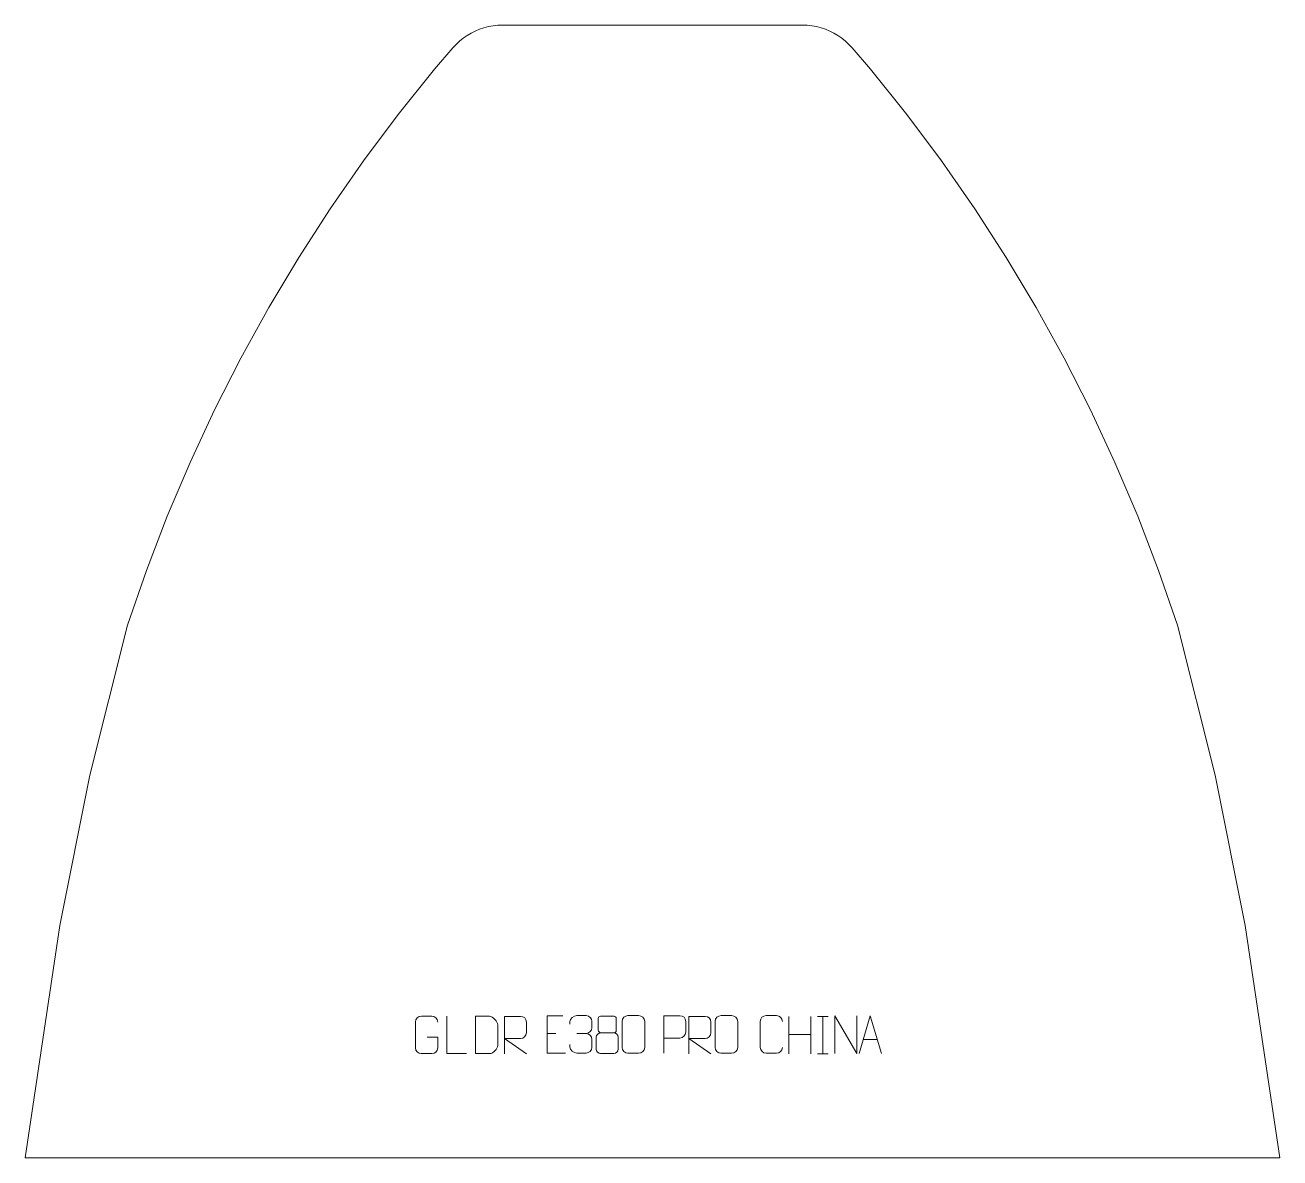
# Model space of a CAD drawing. Header units: millimetres. Extents: x -418 to 418, y 814 to 1569.
import ezdxf

# ---------------------------------------------------------------- set-up
doc = ezdxf.new("R2010")
doc.units = ezdxf.units.MM
doc.header["$MEASUREMENT"] = 0
doc.layers.add('layer 1', color=7, linetype='Continuous')

msp = doc.modelspace()

# ---------------------------------------------------------------- linework, layer by layer
at = {"layer": 'layer 1', "color": 242, "lineweight": 9}
msp.add_open_spline([(-99.9999, 1568.7494), (-99.9999, 1568.7494), (99.9999, 1568.7494), (99.9999, 1568.7494), (99.9999, 1568.7494), (99.9999, 1568.7494), (103.1227, 1568.6365), (103.1227, 1568.6365), (103.1227, 1568.6365), (103.1227, 1568.6365), (106.2291, 1568.3013), (106.2291, 1568.3013), (106.2291, 1568.3013), (106.2291, 1568.3013), (109.3043, 1567.7443), (109.3043, 1567.7443), (109.3043, 1567.7443), (109.3043, 1567.7443), (112.3306, 1566.9694), (112.3306, 1566.9694), (112.3306, 1566.9694), (112.3306, 1566.9694), (115.293, 1565.9782), (115.293, 1565.9782), (115.293, 1565.9782), (115.293, 1565.9782), (118.1781, 1564.778), (118.1781, 1564.778), (118.1781, 1564.778), (118.1781, 1564.778), (120.9702, 1563.3748), (120.9702, 1563.3748), (120.9702, 1563.3748), (120.9702, 1563.3748), (123.6537, 1561.7741), (123.6537, 1561.7741), (123.6537, 1561.7741), (123.6537, 1561.7741), (126.217, 1559.987), (126.217, 1559.987), (126.217, 1559.987), (126.217, 1559.987), (128.6437, 1558.0194), (128.6437, 1558.0194), (128.6437, 1558.0194), (128.6437, 1558.0194), (130.9242, 1555.883), (130.9242, 1555.883), (130.9242, 1555.883), (130.9242, 1555.883), (133.0454, 1553.59), (133.0454, 1553.59), (133.0454, 1553.59), (133.0454, 1553.59), (145.2583, 1539.3996), (145.2583, 1539.3996), (145.2583, 1539.3996), (145.2583, 1539.3996), (169.494, 1509.199), (169.494, 1509.199), (169.494, 1509.199), (169.494, 1509.199), (192.6809, 1478.186), (192.6809, 1478.186), (192.6809, 1478.186), (192.6809, 1478.186), (214.7875, 1446.3961), (214.7875, 1446.3961), (214.7875, 1446.3961), (214.7875, 1446.3961), (235.7915, 1413.865), (235.7915, 1413.865), (235.7915, 1413.865), (235.7915, 1413.865), (255.6666, 1380.6329), (255.6666, 1380.6329), (255.6666, 1380.6329), (255.6666, 1380.6329), (274.3904, 1346.7377), (274.3904, 1346.7377), (274.3904, 1346.7377), (274.3904, 1346.7377), (291.9388, 1312.2202), (291.9388, 1312.2202), (291.9388, 1312.2202), (291.9388, 1312.2202), (308.293, 1277.1222), (308.293, 1277.1222), (308.293, 1277.1222), (308.293, 1277.1222), (323.4322, 1241.4808), (323.4322, 1241.4808), (323.4322, 1241.4808), (323.4322, 1241.4808), (337.3398, 1205.3427), (337.3398, 1205.3427), (337.3398, 1205.3427), (337.3398, 1205.3427), (349.9994, 1168.749), (349.9994, 1168.749), (349.9994, 1168.749), (349.9994, 1168.749), (375, 1068.7489), (375, 1068.7489), (375, 1068.7489), (375, 1068.7489), (395.0003, 968.7489), (395.0003, 968.7489), (395.0003, 968.7489), (395.0003, 968.7489), (418.2496, 813.7491), (418.2496, 813.7491), (418.2496, 813.7491), (418.2496, 813.7491), (-418.2496, 813.7491), (-418.2496, 813.7491), (-418.2496, 813.7491), (-418.2496, 813.7491), (-395.0003, 968.7489), (-395.0003, 968.7489), (-395.0003, 968.7489), (-395.0003, 968.7489), (-375, 1068.7489), (-375, 1068.7489), (-375, 1068.7489), (-375, 1068.7489), (-349.9994, 1168.749), (-349.9994, 1168.749), (-349.9994, 1168.749), (-349.9994, 1168.749), (-337.3398, 1205.3427), (-337.3398, 1205.3427), (-337.3398, 1205.3427), (-337.3398, 1205.3427), (-323.4321, 1241.4808), (-323.4321, 1241.4808), (-323.4321, 1241.4808), (-323.4321, 1241.4808), (-308.292, 1277.1222), (-308.292, 1277.1222), (-308.292, 1277.1222), (-308.292, 1277.1222), (-291.9388, 1312.2202), (-291.9388, 1312.2202), (-291.9388, 1312.2202), (-291.9388, 1312.2202), (-274.3904, 1346.7377), (-274.3904, 1346.7377), (-274.3904, 1346.7377), (-274.3904, 1346.7377), (-255.6666, 1380.6329), (-255.6666, 1380.6329), (-255.6666, 1380.6329), (-255.6666, 1380.6329), (-235.7915, 1413.865), (-235.7915, 1413.865), (-235.7915, 1413.865), (-235.7915, 1413.865), (-214.7875, 1446.3961), (-214.7875, 1446.3961), (-214.7875, 1446.3961), (-214.7875, 1446.3961), (-192.6795, 1478.186), (-192.6795, 1478.186), (-192.6795, 1478.186), (-192.6795, 1478.186), (-169.494, 1509.199), (-169.494, 1509.199), (-169.494, 1509.199), (-169.494, 1509.199), (-145.2583, 1539.3996), (-145.2583, 1539.3996), (-145.2583, 1539.3996), (-145.2583, 1539.3996), (-133.0454, 1553.59), (-133.0454, 1553.59), (-133.0454, 1553.59), (-133.0454, 1553.59), (-130.9242, 1555.883), (-130.9242, 1555.883), (-130.9242, 1555.883), (-130.9242, 1555.883), (-128.6437, 1558.0194), (-128.6437, 1558.0194), (-128.6437, 1558.0194), (-128.6437, 1558.0194), (-126.2156, 1559.987), (-126.2156, 1559.987), (-126.2156, 1559.987), (-126.2156, 1559.987), (-123.6537, 1561.7741), (-123.6537, 1561.7741), (-123.6537, 1561.7741), (-123.6537, 1561.7741), (-120.9702, 1563.3748), (-120.9702, 1563.3748), (-120.9702, 1563.3748), (-120.9702, 1563.3748), (-118.1781, 1564.778), (-118.1781, 1564.778), (-118.1781, 1564.778), (-118.1781, 1564.778), (-115.293, 1565.9782), (-115.293, 1565.9782), (-115.293, 1565.9782), (-115.293, 1565.9782), (-112.3306, 1566.9694), (-112.3306, 1566.9694), (-112.3306, 1566.9694), (-112.3306, 1566.9694), (-109.3029, 1567.7443), (-109.3029, 1567.7443), (-109.3029, 1567.7443), (-109.3029, 1567.7443), (-106.2291, 1568.3013), (-106.2291, 1568.3013), (-106.2291, 1568.3013), (-106.2291, 1568.3013), (-103.1227, 1568.6365), (-103.1227, 1568.6365), (-103.1227, 1568.6365), (-103.1227, 1568.6365), (-99.9999, 1568.7494), (-99.9999, 1568.7494)], degree=3, knots=[0, 0, 0, 0, 0.01754386, 0.01754386, 0.01754386, 0.01754386, 0.03508772, 0.03508772, 0.03508772, 0.03508772, 0.05263158, 0.05263158, 0.05263158, 0.05263158, 0.07017544, 0.07017544, 0.07017544, 0.07017544, 0.0877193, 0.0877193, 0.0877193, 0.0877193, 0.10526316, 0.10526316, 0.10526316, 0.10526316, 0.12280702, 0.12280702, 0.12280702, 0.12280702, 0.14035088, 0.14035088, 0.14035088, 0.14035088, 0.15789474, 0.15789474, 0.15789474, 0.15789474, 0.1754386, 0.1754386, 0.1754386, 0.1754386, 0.19298246, 0.19298246, 0.19298246, 0.19298246, 0.21052632, 0.21052632, 0.21052632, 0.21052632, 0.22807018, 0.22807018, 0.22807018, 0.22807018, 0.24561404, 0.24561404, 0.24561404, 0.24561404, 0.26315789, 0.26315789, 0.26315789, 0.26315789, 0.28070175, 0.28070175, 0.28070175, 0.28070175, 0.29824561, 0.29824561, 0.29824561, 0.29824561, 0.31578947, 0.31578947, 0.31578947, 0.31578947, 0.33333333, 0.33333333, 0.33333333, 0.33333333, 0.35087719, 0.35087719, 0.35087719, 0.35087719, 0.36842105, 0.36842105, 0.36842105, 0.36842105, 0.38596491, 0.38596491, 0.38596491, 0.38596491, 0.40350877, 0.40350877, 0.40350877, 0.40350877, 0.42105263, 0.42105263, 0.42105263, 0.42105263, 0.43859649, 0.43859649, 0.43859649, 0.43859649, 0.45614035, 0.45614035, 0.45614035, 0.45614035, 0.47368421, 0.47368421, 0.47368421, 0.47368421, 0.49122807, 0.49122807, 0.49122807, 0.49122807, 0.50877193, 0.50877193, 0.50877193, 0.50877193, 0.52631579, 0.52631579, 0.52631579, 0.52631579, 0.54385965, 0.54385965, 0.54385965, 0.54385965, 0.56140351, 0.56140351, 0.56140351, 0.56140351, 0.57894737, 0.57894737, 0.57894737, 0.57894737, 0.59649123, 0.59649123, 0.59649123, 0.59649123, 0.61403509, 0.61403509, 0.61403509, 0.61403509, 0.63157895, 0.63157895, 0.63157895, 0.63157895, 0.64912281, 0.64912281, 0.64912281, 0.64912281, 0.66666667, 0.66666667, 0.66666667, 0.66666667, 0.68421053, 0.68421053, 0.68421053, 0.68421053, 0.70175439, 0.70175439, 0.70175439, 0.70175439, 0.71929825, 0.71929825, 0.71929825, 0.71929825, 0.73684211, 0.73684211, 0.73684211, 0.73684211, 0.75438596, 0.75438596, 0.75438596, 0.75438596, 0.77192982, 0.77192982, 0.77192982, 0.77192982, 0.78947368, 0.78947368, 0.78947368, 0.78947368, 0.80701754, 0.80701754, 0.80701754, 0.80701754, 0.8245614, 0.8245614, 0.8245614, 0.8245614, 0.84210526, 0.84210526, 0.84210526, 0.84210526, 0.85964912, 0.85964912, 0.85964912, 0.85964912, 0.87719298, 0.87719298, 0.87719298, 0.87719298, 0.89473684, 0.89473684, 0.89473684, 0.89473684, 0.9122807, 0.9122807, 0.9122807, 0.9122807, 0.92982456, 0.92982456, 0.92982456, 0.92982456, 0.94736842, 0.94736842, 0.94736842, 0.94736842, 0.96491228, 0.96491228, 0.96491228, 0.96491228, 1, 1, 1, 1], dxfattribs=at)
at = {"layer": 'layer 1', "color": 250, "lineweight": 9}
for points, knots in [([(-150.3224, 894.2367), (-150.3224, 894.2367), (-143.1543, 894.2367), (-143.1543, 894.2367), (-143.1543, 894.2367), (-143.1543, 894.2367), (-143.1543, 887.0686), (-143.1543, 887.0686), (-143.1543, 887.0686), (-143.294, 884.7452), (-144.9712, 883.2656), (-147.119, 883.2548), (-147.119, 883.2548), (-149.4508, 883.2552), (-151.7828, 883.2552), (-154.1143, 883.2548), (-154.1143, 883.2548), (-156.0392, 883.1494), (-158.0114, 885.0339), (-158.0002, 887.0512), (-158.0002, 887.0512), (-157.9998, 892.8213), (-157.9998, 898.591), (-158.0002, 904.3603), (-158.0002, 904.3603), (-157.996, 906.4984), (-156.2492, 908.2176), (-154.0969, 908.2042), (-154.0969, 908.2042), (-151.7712, 908.2042), (-149.4451, 908.2042), (-147.119, 908.2042), (-147.119, 908.2042), (-145.1723, 908.2396), (-143.1809, 906.7481), (-143.1543, 904.3104)], [0, 0, 0, 0, 0.1, 0.1, 0.1, 0.1, 0.2, 0.2, 0.2, 0.2, 0.3, 0.3, 0.3, 0.3, 0.4, 0.4, 0.4, 0.4, 0.5, 0.5, 0.5, 0.5, 0.6, 0.6, 0.6, 0.6, 0.7, 0.7, 0.7, 0.7, 0.8, 0.8, 0.8, 0.8, 1, 1, 1, 1]), ([(-124.1028, 883.2509), (-124.1028, 883.2509), (-137.0519, 883.2509), (-137.0519, 883.2509), (-137.0519, 883.2509), (-137.0519, 883.2509), (-137.0519, 908.2045), (-137.0519, 908.2045)], [0, 0, 0, 0, 0.33333333, 0.33333333, 0.33333333, 0.33333333, 1, 1, 1, 1]), ([(-117.9695, 883.2441), (-115.6377, 883.2445), (-110.6875, 883.2205), (-108.356, 883.2202), (-108.356, 883.2202), (-106.431, 883.1148), (-103.1124, 886.6564), (-103.1236, 888.6737), (-103.1236, 888.6737), (-103.124, 894.4438), (-103.124, 896.6135), (-103.1236, 902.3828), (-103.1236, 902.3828), (-103.1279, 904.5209), (-106.5024, 908.181), (-108.6548, 908.1675), (-108.6548, 908.1675), (-110.9805, 908.1675), (-115.7048, 908.1675), (-118.0309, 908.1675), (-118.0309, 908.1675), (-118.0305, 902.4206), (-117.9692, 888.9914), (-117.9695, 883.2441)], [0, 0, 0, 0, 0.14285714, 0.14285714, 0.14285714, 0.14285714, 0.28571429, 0.28571429, 0.28571429, 0.28571429, 0.42857143, 0.42857143, 0.42857143, 0.42857143, 0.57142857, 0.57142857, 0.57142857, 0.57142857, 0.71428571, 0.71428571, 0.71428571, 0.71428571, 1, 1, 1, 1]), ([(-98.7403, 883.1446), (-98.7403, 883.1446), (-98.7403, 908.0981), (-98.7403, 908.0981), (-98.7403, 908.0981), (-95.1455, 908.0981), (-91.55, 908.0981), (-87.9548, 908.0981), (-87.9548, 908.0981), (-85.6295, 908.0604), (-84.0722, 906.5704), (-84.0763, 904.204), (-84.0763, 904.204), (-84.0767, 902.1685), (-84.0767, 899.1091), (-84.0763, 897.0731), (-84.0763, 897.0731), (-84.0828, 895.1976), (-85.8951, 893.2558), (-87.9046, 893.2367), (-87.9046, 893.2367), (-87.9046, 893.2367), (-98.7403, 893.2367), (-98.7403, 893.2367), (-98.7403, 893.2367), (-98.7403, 893.2367), (-84.0856, 883.1446), (-84.0856, 883.1446)], [0, 0, 0, 0, 0.125, 0.125, 0.125, 0.125, 0.25, 0.25, 0.25, 0.25, 0.375, 0.375, 0.375, 0.375, 0.5, 0.5, 0.5, 0.5, 0.625, 0.625, 0.625, 0.625, 0.75, 0.75, 0.75, 0.75, 1, 1, 1, 1]), ([(-59.6814, 908.4867), (-59.6814, 908.4867), (-70.1874, 908.4867), (-70.1874, 908.4867), (-70.1874, 908.4867), (-70.1874, 908.4867), (-70.1874, 883.5331), (-70.1874, 883.5331), (-70.1874, 883.5331), (-70.1874, 883.5331), (-58.0559, 883.5331), (-58.0559, 883.5331)], [0, 0, 0, 0, 0.25, 0.25, 0.25, 0.25, 0.5, 0.5, 0.5, 0.5, 1, 1, 1, 1]), ([(-55.1179, 902.8665), (-55.1179, 902.8665), (-55.1179, 904.7237), (-55.1179, 904.7237), (-55.1179, 904.7237), (-55.1322, 906.4656), (-52.4677, 908.5837), (-50.4086, 908.561), (-50.4086, 908.561), (-48.3445, 908.561), (-46.2805, 908.561), (-44.2168, 908.561), (-44.2168, 908.561), (-42.0223, 908.5698), (-40.424, 906.723), (-40.3796, 904.8109), (-40.3796, 904.8109), (-40.38, 903.3758), (-40.38, 901.9407), (-40.3796, 900.5052), (-40.3796, 900.5052), (-40.4282, 898.8517), (-42.0308, 896.6217), (-44.2291, 896.6317), (-44.2291, 896.6317), (-42.0254, 896.6205), (-40.4174, 894.8173), (-40.3634, 892.7578), (-40.3634, 892.7578), (-40.3638, 890.9731), (-40.3638, 889.1884), (-40.3634, 887.4033), (-40.3634, 887.4033), (-40.3533, 885.3419), (-42.4082, 883.5788), (-44.2291, 883.5869), (-44.2291, 883.5869), (-46.2944, 883.5872), (-48.3596, 883.5872), (-50.4252, 883.5869), (-50.4252, 883.5869), (-52.5938, 883.5984), (-55.1248, 885.9986), (-55.1434, 887.4604), (-55.1434, 887.4604), (-55.1434, 887.4604), (-55.1434, 889.369), (-55.1434, 889.369)], [0, 0, 0, 0, 0.07692308, 0.07692308, 0.07692308, 0.07692308, 0.15384615, 0.15384615, 0.15384615, 0.15384615, 0.23076923, 0.23076923, 0.23076923, 0.23076923, 0.30769231, 0.30769231, 0.30769231, 0.30769231, 0.38461538, 0.38461538, 0.38461538, 0.38461538, 0.46153846, 0.46153846, 0.46153846, 0.46153846, 0.53846154, 0.53846154, 0.53846154, 0.53846154, 0.61538462, 0.61538462, 0.61538462, 0.61538462, 0.69230769, 0.69230769, 0.69230769, 0.69230769, 0.76923077, 0.76923077, 0.76923077, 0.76923077, 0.84615385, 0.84615385, 0.84615385, 0.84615385, 1, 1, 1, 1]), ([(-36.1493, 906.7305), (-36.1493, 904.5175), (-36.1493, 900.8352), (-36.1493, 898.6219), (-36.1493, 898.6219), (-36.1343, 898.1145), (-35.3269, 897.1831), (-34.6268, 897.1843), (-34.6268, 897.1843), (-31.6569, 897.1845), (-28.6867, 897.0996), (-25.7163, 897.0993), (-25.7163, 897.0993), (-24.9192, 897.1035), (-24.1985, 897.8938), (-24.2011, 898.6145), (-24.2011, 898.6145), (-24.2014, 900.8305), (-24.2014, 904.5152), (-24.2011, 906.7305), (-24.2011, 906.7305), (-24.2196, 907.4413), (-24.831, 908.2017), (-25.6649, 908.1943), (-25.6649, 908.1943), (-28.682, 908.194), (-31.6989, 908.194), (-34.7155, 908.1943), (-34.7155, 908.1943), (-35.3419, 908.2019), (-36.166, 907.4909), (-36.1493, 906.7305)], [0, 0, 0, 0, 0.11111111, 0.11111111, 0.11111111, 0.11111111, 0.22222222, 0.22222222, 0.22222222, 0.22222222, 0.33333333, 0.33333333, 0.33333333, 0.33333333, 0.44444444, 0.44444444, 0.44444444, 0.44444444, 0.55555556, 0.55555556, 0.55555556, 0.55555556, 0.66666667, 0.66666667, 0.66666667, 0.66666667, 0.77777778, 0.77777778, 0.77777778, 0.77777778, 1, 1, 1, 1]), ([(-16.334, 908.5733), (-13.9679, 908.5733), (-11.6014, 908.5733), (-9.2349, 908.5733), (-9.2349, 908.5733), (-7.2544, 908.6089), (-5.2284, 907.1146), (-5.2013, 904.6725), (-5.2013, 904.6725), (-5.2017, 898.9151), (-5.2017, 893.1573), (-5.2013, 887.3991), (-5.2013, 887.3991), (-5.3434, 885.0715), (-7.0498, 883.5892), (-9.2349, 883.5784), (-9.2349, 883.5784), (-11.6073, 883.5788), (-13.9797, 883.5788), (-16.3517, 883.5784), (-16.3517, 883.5784), (-18.3102, 883.4728), (-20.3166, 885.3607), (-20.3052, 887.3817), (-20.3052, 887.3817), (-20.3048, 893.1623), (-20.3048, 898.9426), (-20.3052, 904.7224), (-20.3052, 904.7224), (-20.3009, 906.8644), (-18.5238, 908.5869), (-16.334, 908.5733)], [0, 0, 0, 0, 0.11111111, 0.11111111, 0.11111111, 0.11111111, 0.22222222, 0.22222222, 0.22222222, 0.22222222, 0.33333333, 0.33333333, 0.33333333, 0.33333333, 0.44444444, 0.44444444, 0.44444444, 0.44444444, 0.55555556, 0.55555556, 0.55555556, 0.55555556, 0.66666667, 0.66666667, 0.66666667, 0.66666667, 0.77777778, 0.77777778, 0.77777778, 0.77777778, 1, 1, 1, 1]), ([(7.4663, 883.559), (7.4663, 883.559), (7.4663, 908.5126), (7.4663, 908.5126), (7.4663, 908.5126), (11.0613, 908.5126), (14.6566, 908.5126), (18.252, 908.5126), (18.252, 908.5126), (20.5772, 908.4747), (22.1346, 906.9846), (22.1304, 904.6185), (22.1304, 904.6185), (22.13, 902.5828), (22.13, 899.5235), (22.1304, 897.4875), (22.1304, 897.4875), (22.1239, 895.6121), (20.3117, 893.6702), (18.3021, 893.6511), (18.3021, 893.6511), (18.3021, 893.6511), (7.4663, 893.6511), (7.4663, 893.6511)], [0, 0, 0, 0, 0.14285714, 0.14285714, 0.14285714, 0.14285714, 0.28571429, 0.28571429, 0.28571429, 0.28571429, 0.42857143, 0.42857143, 0.42857143, 0.42857143, 0.57142857, 0.57142857, 0.57142857, 0.57142857, 0.71428571, 0.71428571, 0.71428571, 0.71428571, 1, 1, 1, 1]), ([(24.2597, 883.1446), (24.2597, 883.1446), (24.2597, 908.0981), (24.2597, 908.0981), (24.2597, 908.0981), (27.8545, 908.0981), (31.45, 908.0981), (35.0452, 908.0981), (35.0452, 908.0981), (37.3705, 908.0604), (38.9278, 906.5704), (38.9237, 904.204), (38.9237, 904.204), (38.9233, 902.1685), (38.9233, 899.1091), (38.9237, 897.0731), (38.9237, 897.0731), (38.9172, 895.1976), (37.1049, 893.2558), (35.0954, 893.2367), (35.0954, 893.2367), (35.0954, 893.2367), (24.2597, 893.2367), (24.2597, 893.2367), (24.2597, 893.2367), (24.2597, 893.2367), (38.9144, 883.1446), (38.9144, 883.1446)], [0, 0, 0, 0, 0.125, 0.125, 0.125, 0.125, 0.25, 0.25, 0.25, 0.25, 0.375, 0.375, 0.375, 0.375, 0.5, 0.5, 0.5, 0.5, 0.625, 0.625, 0.625, 0.625, 0.75, 0.75, 0.75, 0.75, 1, 1, 1, 1]), ([(45.666, 908.5733), (48.0321, 908.5733), (50.3986, 908.5733), (52.7651, 908.5733), (52.7651, 908.5733), (54.7456, 908.6089), (56.7716, 907.1146), (56.7987, 904.6725), (56.7987, 904.6725), (56.7983, 898.9151), (56.7983, 893.1573), (56.7987, 887.3991), (56.7987, 887.3991), (56.6566, 885.0715), (54.9502, 883.5892), (52.7651, 883.5784), (52.7651, 883.5784), (50.3927, 883.5788), (48.0203, 883.5788), (45.6483, 883.5784), (45.6483, 883.5784), (43.6898, 883.4728), (41.6834, 885.3607), (41.6948, 887.3817), (41.6948, 887.3817), (41.6952, 893.1623), (41.6952, 898.9426), (41.6948, 904.7224), (41.6948, 904.7224), (41.6991, 906.8644), (43.4762, 908.5869), (45.666, 908.5733)], [0, 0, 0, 0, 0.11111111, 0.11111111, 0.11111111, 0.11111111, 0.22222222, 0.22222222, 0.22222222, 0.22222222, 0.33333333, 0.33333333, 0.33333333, 0.33333333, 0.44444444, 0.44444444, 0.44444444, 0.44444444, 0.55555556, 0.55555556, 0.55555556, 0.55555556, 0.66666667, 0.66666667, 0.66666667, 0.66666667, 0.77777778, 0.77777778, 0.77777778, 0.77777778, 1, 1, 1, 1]), ([(86.6697, 887.415), (86.5299, 885.0916), (84.8527, 883.612), (82.705, 883.6012), (82.705, 883.6012), (80.3731, 883.6016), (78.0412, 883.6016), (75.7097, 883.6012), (75.7097, 883.6012), (73.7847, 883.4958), (71.8126, 885.3803), (71.8238, 887.3976), (71.8238, 887.3976), (71.8242, 893.1677), (71.8242, 898.9374), (71.8238, 904.7067), (71.8238, 904.7067), (71.828, 906.8448), (73.5747, 908.564), (75.7271, 908.5505), (75.7271, 908.5505), (78.0528, 908.5505), (80.3789, 908.5505), (82.705, 908.5505), (82.705, 908.5505), (84.6516, 908.586), (86.643, 907.0945), (86.6697, 904.6569)], [0, 0, 0, 0, 0.125, 0.125, 0.125, 0.125, 0.25, 0.25, 0.25, 0.25, 0.375, 0.375, 0.375, 0.375, 0.5, 0.5, 0.5, 0.5, 0.625, 0.625, 0.625, 0.625, 0.75, 0.75, 0.75, 0.75, 1, 1, 1, 1]), ([(121.5864, 883.4211), (121.5864, 883.4211), (121.5864, 908.3746), (121.5864, 908.3746), (121.5864, 908.3746), (121.5864, 908.3746), (136.2412, 883.4211), (136.2412, 883.4211), (136.2412, 883.4211), (136.2412, 883.4211), (136.2412, 908.3746), (136.2412, 908.3746)], [0, 0, 0, 0, 0.25, 0.25, 0.25, 0.25, 0.5, 0.5, 0.5, 0.5, 1, 1, 1, 1]), ([(137.671, 883.4211), (137.671, 883.4211), (145.042, 908.3746), (145.042, 908.3746), (145.042, 908.3746), (145.042, 908.3746), (152.6119, 883.4211), (152.6119, 883.4211)], [0, 0, 0, 0, 0.33333333, 0.33333333, 0.33333333, 0.33333333, 1, 1, 1, 1]), ([(-37.6081, 894.2123), (-37.6081, 891.0415), (-37.6081, 889.3394), (-37.6081, 886.168), (-37.6081, 886.168), (-37.6166, 884.9461), (-35.9187, 883.2534), (-34.6661, 883.2449), (-34.6661, 883.2449), (-31.683, 883.2452), (-28.6997, 883.2452), (-25.7163, 883.2449), (-25.7163, 883.2449), (-24.393, 883.2566), (-22.7726, 884.8782), (-22.7837, 886.1774), (-22.7837, 886.1774), (-22.784, 889.3456), (-22.784, 891.0444), (-22.7837, 894.2123), (-22.7837, 894.2123), (-22.8534, 895.5927), (-24.4312, 897.1713), (-25.7366, 897.1652), (-25.7366, 897.1652), (-28.7132, 897.1649), (-31.6898, 897.1649), (-34.6661, 897.1652), (-34.6661, 897.1652), (-35.7456, 897.1716), (-37.5919, 895.5927), (-37.6081, 894.2123)], [0, 0, 0, 0, 0.11111111, 0.11111111, 0.11111111, 0.11111111, 0.22222222, 0.22222222, 0.22222222, 0.22222222, 0.33333333, 0.33333333, 0.33333333, 0.33333333, 0.44444444, 0.44444444, 0.44444444, 0.44444444, 0.55555556, 0.55555556, 0.55555556, 0.55555556, 0.66666667, 0.66666667, 0.66666667, 0.66666667, 0.77777778, 0.77777778, 0.77777778, 0.77777778, 1, 1, 1, 1])]:
    msp.add_open_spline(points, degree=3, knots=knots, dxfattribs=at)
for points in [[(90.925, 907.9561), (90.925, 907.9561), (90.925, 883.1786), (90.925, 883.1786)], [(105.5683, 907.9561), (105.5683, 907.9561), (105.5683, 883.0026), (105.5683, 883.0026)], [(109.9842, 907.9561), (109.9842, 907.9561), (117.1523, 907.9561), (117.1523, 907.9561)], [(113.5682, 907.9561), (113.5682, 907.9561), (113.5682, 883.0026), (113.5682, 883.0026)], [(-70.1874, 896.607), (-70.1874, 896.607), (-64.3378, 896.607), (-64.3378, 896.607)], [(-50.4082, 896.6213), (-50.4082, 896.6213), (-44.2118, 896.6213), (-44.2118, 896.6213)], [(90.925, 896.0738), (90.925, 896.0738), (105.5683, 896.0742), (105.5683, 896.0742)], [(140.3936, 892.6705), (140.3936, 892.6705), (149.8893, 892.6705), (149.8893, 892.6705)], [(109.9842, 883.0026), (109.9842, 883.0026), (117.1523, 883.0026), (117.1523, 883.0026)]]:
    msp.add_open_spline(points, degree=3, dxfattribs=at)

doc.saveas('drawing.dxf')
